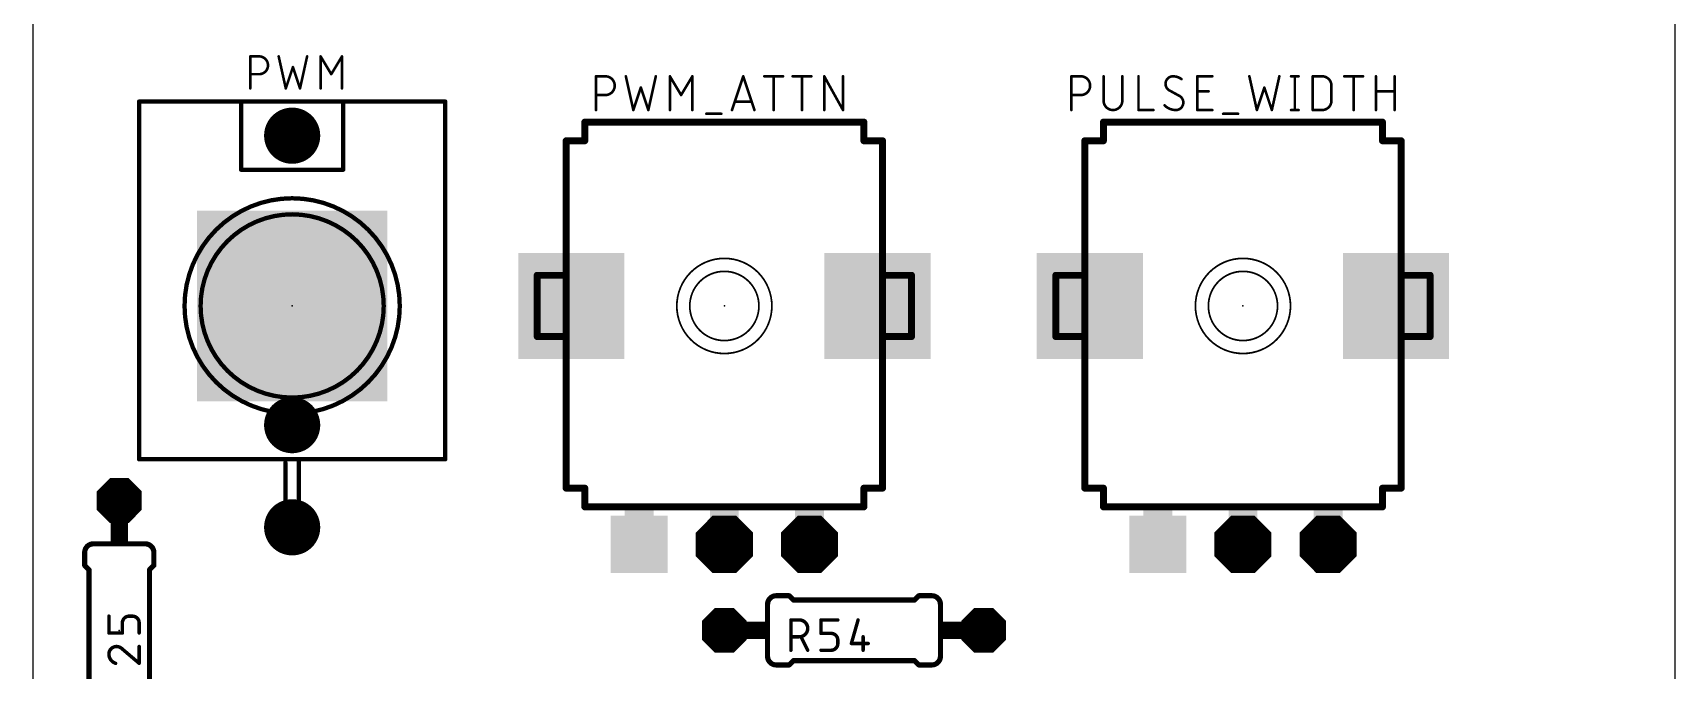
# Model space of a CAD drawing. Extents: x 0 to 48, y 0 to 102.
# Drawn here: x 0 to 48.26, y 29.95 to 48.66 of the extents above; entities that cross this region are included whole.
import ezdxf

# ---------------------------------------------------------------- set-up
doc = ezdxf.new("R2010")
doc.units = 0
for name, color, linetype in [('17', 110, 'CONTINUOUS'), ('20', 31, 'CONTINUOUS'), ('21', 253, 'CONTINUOUS'), ('23', 53, 'CONTINUOUS'), ('25', 253, 'CONTINUOUS'), ('41', 12, 'CONTINUOUS'), ('51', 253, 'CONTINUOUS')]:
    doc.layers.add(name, color=color, linetype=linetype)

# ---------------------------------------------------------------- blocks, each defined once
blk = doc.blocks.new('RECT')
blk.add_solid([(-0.5, -0.5), (0.5, -0.5), (-0.5, 0.5), (0.5, 0.5)])
blk = doc.blocks.new('SQUAREP')
blk.add_solid([(-0.5, -0.5), (0.5, -0.5), (-0.5, 0.5), (0.5, 0.5)])
blk = doc.blocks.new('OCTAGONP')
at = {"const_width": 0.5}
blk.add_lwpolyline([(-0.25, -0.1036), (-0.25, 0.1036), (-0.1036, 0.25), (0.1036, 0.25), (0.25, 0.1036), (0.25, -0.1036), (0.1036, -0.25), (-0.1036, -0.25), (-0.25, -0.1036), (-0.25, 0.1036)], dxfattribs=at)
blk = doc.blocks.new('ROUNDP')
at = {"const_width": 0.5}
blk.add_lwpolyline([(0, -0.25, 1), (0, 0.25, 1), (0, -0.25)], format="xyb", dxfattribs=at)

msp = doc.modelspace()

# ---------------------------------------------------------------- linework, layer by layer
at = {"layer": '20'}
for p, q in [((0, 99.05), (0, 0)), ((48.26, 0), (48.26, 99.06))]:
    msp.add_line(p, q, dxfattribs=at)
at = {"layer": '21'}
for points, const_width in [([(6.3881, 47.987, 1), (6.3881, 47.9489)], 0.0381), ([(6.4072, 47.9679, 1), (6.3691, 47.9679)], 0.0381), ([(6.6492, 47.987, 1), (6.6492, 47.9489)], 0.0381), ([(6.6492, 47.4458, 1), (6.6492, 47.9679)], 0.0762), ([(6.6492, 47.9489, 1), (6.6492, 47.987)], 0.0381), ([(7.2428, 47.972, 1), (7.2056, 47.9638)], 0.0381), ([(8.0782, 47.9638, 1), (8.041, 47.972)], 0.0381), ([(8.4727, 47.9777, 1), (8.44, 47.9581)], 0.0381), ([(8.4754, 47.9679, 1), (8.4373, 47.9679)], 0.0381), ([(9.1019, 47.9679, 1), (9.0638, 47.9679)], 0.0381), ([(9.0992, 47.9581, 1), (9.0666, 47.9777)], 0.0381), ([(6.3881, 47.4648, 1), (6.3881, 47.4267)], 0.0381), ([(6.6492, 47.4648, 1), (6.6492, 47.4267)], 0.0381), ([(6.6492, 47.4267, 1), (6.6492, 47.4648)], 0.0381), ([(7.6599, 47.6607, 1), (7.6238, 47.6486)], 0.0381), ([(7.6599, 47.6486, 1), (7.6238, 47.6607)], 0.0381), ([(8.7533, 47.4556, 1), (8.786, 47.436)], 0.0381), ([(8.7533, 47.436, 1), (8.786, 47.4556)], 0.0381), ([(6.3691, 47.0281, 1), (6.4072, 47.0281)], 0.0381), ([(7.415, 47.0341, 1), (7.4511, 47.0221)], 0.0381), ([(7.4144, 47.024, 1), (7.4516, 47.0322)], 0.0381), ([(7.8321, 47.0322, 1), (7.8693, 47.024)], 0.0381), ([(7.8326, 47.0221, 1), (7.8688, 47.0341)], 0.0381), ([(8.4373, 47.0281, 1), (8.4754, 47.0281)], 0.0381), ([(9.0638, 47.0281, 1), (9.1019, 47.0281)], 0.0381), ([(3.12, 46.6718, 1), (3.12, 46.6082)], 0.0635), ([(3.1518, 46.64, 1), (3.0882, 46.64)], 0.0635), ([(6.12, 46.6718, 1), (6.12, 46.6082)], 0.0635), ([(6.1517, 46.64, 1), (6.0883, 46.64)], 0.0635), ([(6.12, 46.6082, 1), (6.12, 46.6718)], 0.0635), ([(9.12, 46.6718, 1), (9.12, 46.6082)], 0.0635), ([(9.1518, 46.64, 1), (9.0883, 46.64)], 0.0635), ([(9.12, 46.6082, 1), (9.12, 46.6718)], 0.0635), ([(12.1518, 46.64, 1), (12.0883, 46.64)], 0.0635), ([(12.12, 46.6082, 1), (12.12, 46.6718)], 0.0635), ([(16.22, 46.0908, 1), (16.22, 45.9892)], 0.1016), ([(16.2708, 46.04, 1), (16.1692, 46.04)], 0.1016), ([(24.4708, 46.04, 1), (24.3692, 46.04)], 0.1016), ([(24.42, 45.9892, 1), (24.42, 46.0908)], 0.1016), ([(31.46, 46.0908, 1), (31.46, 45.9892)], 0.1016), ([(31.5108, 46.04, 1), (31.4092, 46.04)], 0.1016), ([(39.7108, 46.04, 1), (39.6092, 46.04)], 0.1016), ([(39.66, 45.9892, 1), (39.66, 46.0908)], 0.1016), ([(15.67, 45.5408, 1), (15.67, 45.4392)], 0.1016), ([(15.7208, 45.49, 1), (15.6192, 45.49)], 0.1016), ([(16.1692, 45.49, 1), (16.2708, 45.49)], 0.1016), ([(16.22, 45.4392, 1), (16.22, 45.5408)], 0.1016), ([(24.42, 45.5408, 1), (24.42, 45.4392)], 0.1016), ([(24.3692, 45.49, 1), (24.4708, 45.49)], 0.1016), ([(25.0208, 45.49, 1), (24.9192, 45.49)], 0.1016), ([(24.97, 45.4392, 1), (24.97, 45.5408)], 0.1016), ([(30.91, 45.5408, 1), (30.91, 45.4392)], 0.1016), ([(30.9608, 45.49, 1), (30.8592, 45.49)], 0.1016), ([(31.4092, 45.49, 1), (31.5108, 45.49)], 0.1016), ([(31.46, 45.4392, 1), (31.46, 45.5408)], 0.1016), ([(39.66, 45.5408, 1), (39.66, 45.4392)], 0.1016), ([(39.6092, 45.49, 1), (39.7108, 45.49)], 0.1016), ([(40.2608, 45.49, 1), (40.1592, 45.49)], 0.1016), ([(40.21, 45.4392, 1), (40.21, 45.5408)], 0.1016), ([(6.12, 44.6718, 1), (6.12, 44.6082)], 0.0635), ([(6.0883, 44.64, 1), (6.1517, 44.64)], 0.0635), ([(9.0883, 44.64, 1), (9.1518, 44.64)], 0.0635), ([(9.12, 44.6082, 1), (9.12, 44.6718)], 0.0635), ([(7.62, 37.4777, 1), (7.62, 43.8023, 1), (7.62, 37.4777)], 0.127), ([(7.62, 37.9493, 1), (7.62, 43.3307, 1), (7.62, 37.9493)], 0.127), ([(15.6192, 43.29, 1), (15.7208, 43.29)], 0.1016), ([(24.9192, 43.29, 1), (25.0208, 43.29)], 0.1016), ([(30.8592, 43.29, 1), (30.9608, 43.29)], 0.1016), ([(40.1592, 43.29, 1), (40.2608, 43.29)], 0.1016), ([(20.32, 39.243, 1), (20.32, 42.037, 1), (20.32, 39.243)], 0.0508), ([(35.56, 39.243, 1), (35.56, 42.037, 1), (35.56, 39.243)], 0.0508), ([(20.32, 39.624, 1), (20.32, 41.656, 1), (20.32, 39.624)], 0.0508), ([(35.56, 39.624, 1), (35.56, 41.656, 1), (35.56, 39.624)], 0.0508), ([(15.7208, 38.49, 1), (15.6192, 38.49)], 0.1016), ([(25.0208, 38.49, 1), (24.9192, 38.49)], 0.1016), ([(30.9608, 38.49, 1), (30.8592, 38.49)], 0.1016), ([(40.2608, 38.49, 1), (40.1592, 38.49)], 0.1016), ([(3.12, 36.1718, 1), (3.12, 36.1082)], 0.0635), ([(7.82, 36.1718, 1), (7.82, 36.1082)], 0.0635), ([(7.8518, 36.14, 1), (7.7883, 36.14)], 0.0635), ([(7.82, 36.1082, 1), (7.82, 36.1718)], 0.0635), ([(12.12, 36.1082, 1), (12.12, 36.1718)], 0.0635), ([(3.0882, 36.14, 1), (3.1518, 36.14)], 0.0635), ([(7.4517, 36.04, 1), (7.3883, 36.04)], 0.0635), ([(12.0883, 36.14, 1), (12.1518, 36.14)], 0.0635), ([(15.67, 35.3408, 1), (15.67, 35.2392)], 0.1016), ([(15.6192, 35.29, 1), (15.7208, 35.29)], 0.1016), ([(16.2708, 35.29, 1), (16.1692, 35.29)], 0.1016), ([(16.22, 35.2392, 1), (16.22, 35.3408)], 0.1016), ([(24.42, 35.3408, 1), (24.42, 35.2392)], 0.1016), ([(24.4708, 35.29, 1), (24.3692, 35.29)], 0.1016), ([(24.9192, 35.29, 1), (25.0208, 35.29)], 0.1016), ([(24.97, 35.2392, 1), (24.97, 35.3408)], 0.1016), ([(30.91, 35.3408, 1), (30.91, 35.2392)], 0.1016), ([(30.8592, 35.29, 1), (30.9608, 35.29)], 0.1016), ([(31.5108, 35.29, 1), (31.4092, 35.29)], 0.1016), ([(31.46, 35.2392, 1), (31.46, 35.3408)], 0.1016), ([(39.66, 35.3408, 1), (39.66, 35.2392)], 0.1016), ([(39.7108, 35.29, 1), (39.6092, 35.29)], 0.1016), ([(40.1592, 35.29, 1), (40.2608, 35.29)], 0.1016), ([(40.21, 35.2392, 1), (40.21, 35.3408)], 0.1016), ([(16.22, 34.7908, 1), (16.22, 34.6892)], 0.1016), ([(16.1692, 34.74, 1), (16.2708, 34.74)], 0.1016), ([(24.3692, 34.74, 1), (24.4708, 34.74)], 0.1016), ([(24.42, 34.6892, 1), (24.42, 34.7908)], 0.1016), ([(31.46, 34.7908, 1), (31.46, 34.6892)], 0.1016), ([(31.4092, 34.74, 1), (31.5108, 34.74)], 0.1016), ([(39.6092, 34.74, 1), (39.7108, 34.74)], 0.1016), ([(39.66, 34.6892, 1), (39.66, 34.7908)], 0.1016), ([(7.42, 33.9718, 1), (7.42, 33.9083)], 0.0635), ([(7.3883, 33.94, 1), (7.4517, 33.94)], 0.0635), ([(7.7883, 33.94, 1), (7.8518, 33.94)], 0.0635), ([(7.82, 33.9083, 1), (7.82, 33.9718)], 0.0635), ([(1.778, 33.655, 0.4142), (1.524, 33.401)], 0.1524), ([(1.5621, 33.401, 1), (1.4859, 33.401)], 0.0762), ([(1.4859, 33.401, 1), (1.5621, 33.401)], 0.0762), ([(1.778, 33.6931, 1), (1.778, 33.6169)], 0.0762), ([(1.778, 33.6169, 1), (1.778, 33.6931)], 0.0762), ([(3.556, 33.401, 0.4142), (3.302, 33.655)], 0.1524), ([(3.302, 33.6931, 1), (3.302, 33.6169)], 0.0762), ([(3.302, 33.6169, 1), (3.302, 33.6931)], 0.0762), ([(3.5941, 33.401, 1), (3.5179, 33.401)], 0.0762), ([(3.5179, 33.401, 1), (3.5941, 33.401)], 0.0762), ([(1.4859, 33.02, 1), (1.5621, 33.02)], 0.0762), ([(1.5509, 33.0469, 1), (1.4971, 32.9931)], 0.0762), ([(1.6891, 32.893, 1), (1.6129, 32.893)], 0.0762), ([(1.6241, 32.8661, 1), (1.6779, 32.9199)], 0.0762), ([(3.4671, 32.893, 1), (3.3909, 32.893)], 0.0762), ([(3.4021, 32.9199, 1), (3.4559, 32.8661)], 0.0762), ([(3.5179, 33.02, 1), (3.5941, 33.02)], 0.0762), ([(3.5829, 32.9931, 1), (3.5291, 33.0469)], 0.0762), ([(21.844, 32.131, 0.4142), (21.59, 31.877)], 0.1524), ([(21.6281, 31.877, 1), (21.5519, 31.877)], 0.0762), ([(21.5519, 31.877, 1), (21.6281, 31.877)], 0.0762), ([(21.844, 32.1691, 1), (21.844, 32.0929)], 0.0762), ([(21.844, 32.0929, 1), (21.844, 32.1691)], 0.0762), ([(22.2519, 32.1579, 1), (22.1981, 32.1041)], 0.0762), ([(22.225, 32.0929, 1), (22.225, 32.1691)], 0.0762), ([(22.352, 32.0421, 1), (22.352, 31.9659)], 0.0762), ([(22.3251, 31.9771, 1), (22.3789, 32.0309)], 0.0762), ([(25.8811, 32.0309, 1), (25.9349, 31.9771)], 0.0762), ([(25.908, 31.9659, 1), (25.908, 32.0421)], 0.0762), ([(26.035, 32.1691, 1), (26.035, 32.0929)], 0.0762), ([(26.0619, 32.1041, 1), (26.0081, 32.1579)], 0.0762), ([(26.67, 31.877, 0.4142), (26.416, 32.131)], 0.1524), ([(26.416, 32.1691, 1), (26.416, 32.0929)], 0.0762), ([(26.416, 32.0929, 1), (26.416, 32.1691)], 0.0762), ([(26.7081, 31.877, 1), (26.6319, 31.877)], 0.0762), ([(26.6319, 31.877, 1), (26.7081, 31.877)], 0.0762), ([(21.59, 30.353, 0.4142), (21.844, 30.099)], 0.1524), ([(21.6281, 30.353, 1), (21.5519, 30.353)], 0.0762), ([(26.416, 30.099, 0.4142), (26.67, 30.353)], 0.1524), ([(26.7081, 30.353, 1), (26.6319, 30.353)], 0.0762), ([(21.5519, 30.353, 1), (21.6281, 30.353)], 0.0762), ([(21.844, 30.1371, 1), (21.844, 30.0609)], 0.0762), ([(21.844, 30.0609, 1), (21.844, 30.1371)], 0.0762), ([(22.1981, 30.1259, 1), (22.2519, 30.0721)], 0.0762), ([(22.225, 30.0609, 1), (22.225, 30.1371)], 0.0762), ([(22.352, 30.2641, 1), (22.352, 30.1879)], 0.0762), ([(22.3789, 30.1991, 1), (22.3251, 30.2529)], 0.0762), ([(25.9349, 30.2529, 1), (25.8811, 30.1991)], 0.0762), ([(25.908, 30.1879, 1), (25.908, 30.2641)], 0.0762), ([(26.035, 30.1371, 1), (26.035, 30.0609)], 0.0762), ([(26.0081, 30.0721, 1), (26.0619, 30.1259)], 0.0762), ([(26.416, 30.1371, 1), (26.416, 30.0609)], 0.0762), ([(26.416, 30.0609, 1), (26.416, 30.1371)], 0.0762), ([(26.6319, 30.353, 1), (26.7081, 30.353)], 0.0762)]:
    msp.add_lwpolyline(points, format="xyb", dxfattribs=dict(at, const_width=const_width))
for points, const_width in [([(6.3881, 47.0281), (6.3881, 47.9679)], 0.0762), ([(6.3881, 47.9679), (6.6492, 47.9679)], 0.0762), ([(7.2242, 47.9679), (7.433, 47.0281)], 0.0762), ([(7.8507, 47.0281), (8.0596, 47.9679)], 0.0762), ([(8.4564, 47.0281), (8.4564, 47.9679)], 0.0762), ([(8.4564, 47.9679), (8.7696, 47.4458)], 0.0762), ([(8.7696, 47.4458), (9.0829, 47.9679)], 0.0762), ([(9.0829, 47.9679), (9.0829, 47.0281)], 0.0762), ([(6.6492, 47.4458), (6.3881, 47.4458)], 0.0762), ([(7.433, 47.0281), (7.6419, 47.6546)], 0.0762), ([(7.6419, 47.6546), (7.8507, 47.0281)], 0.0762), ([(3.12, 46.64), (6.12, 46.64)], 0.127), ([(3.12, 46.64), (3.12, 36.14)], 0.127), ([(6.12, 46.64), (9.12, 46.64)], 0.127), ([(6.12, 46.64), (6.12, 44.64)], 0.127), ([(9.12, 46.64), (12.12, 46.64)], 0.127), ([(9.12, 44.64), (9.12, 46.64)], 0.127), ([(12.12, 36.14), (12.12, 46.64)], 0.127), ([(16.22, 46.04), (24.42, 46.04)], 0.2032), ([(16.22, 46.04), (16.22, 45.49)], 0.2032), ([(24.42, 45.49), (24.42, 46.04)], 0.2032), ([(31.46, 46.04), (39.66, 46.04)], 0.2032), ([(31.46, 46.04), (31.46, 45.49)], 0.2032), ([(39.66, 45.49), (39.66, 46.04)], 0.2032), ([(16.22, 45.49), (15.67, 45.49)], 0.2032), ([(15.67, 43.29), (15.67, 45.49)], 0.2032), ([(24.97, 45.49), (24.42, 45.49)], 0.2032), ([(24.97, 45.49), (24.97, 43.29)], 0.2032), ([(31.46, 45.49), (30.91, 45.49)], 0.2032), ([(30.91, 43.29), (30.91, 45.49)], 0.2032), ([(40.21, 45.49), (39.66, 45.49)], 0.2032), ([(40.21, 45.49), (40.21, 43.29)], 0.2032), ([(6.12, 44.64), (9.12, 44.64)], 0.127), ([(15.67, 35.29), (15.67, 38.49)], 0.2032), ([(24.97, 38.49), (24.97, 35.29)], 0.2032), ([(30.91, 35.29), (30.91, 38.49)], 0.2032), ([(40.21, 38.49), (40.21, 35.29)], 0.2032), ([(3.12, 36.14), (7.82, 36.14)], 0.127), ([(7.82, 36.14), (12.12, 36.14)], 0.127), ([(7.82, 33.94), (7.82, 36.14)], 0.127), ([(7.42, 36.04), (7.42, 33.94)], 0.127), ([(15.67, 35.29), (16.22, 35.29)], 0.2032), ([(16.22, 35.29), (16.22, 34.74)], 0.2032), ([(24.42, 35.29), (24.97, 35.29)], 0.2032), ([(24.42, 34.74), (24.42, 35.29)], 0.2032), ([(30.91, 35.29), (31.46, 35.29)], 0.2032), ([(31.46, 35.29), (31.46, 34.74)], 0.2032), ([(39.66, 35.29), (40.21, 35.29)], 0.2032), ([(39.66, 34.74), (39.66, 35.29)], 0.2032), ([(24.42, 34.74), (16.22, 34.74)], 0.2032), ([(39.66, 34.74), (31.46, 34.74)], 0.2032), ([(7.42, 33.94), (7.82, 33.94)], 0.127), ([(1.524, 33.401), (1.524, 33.02)], 0.1524), ([(1.778, 33.655), (3.302, 33.655)], 0.1524), ([(3.556, 33.401), (3.556, 33.02)], 0.1524), ([(1.651, 32.893), (1.524, 33.02)], 0.1524), ([(1.651, 29.337), (1.651, 32.893)], 0.1524), ([(3.429, 32.893), (3.556, 33.02)], 0.1524), ([(3.429, 29.337), (3.429, 32.893)], 0.1524), ([(21.59, 31.877), (21.59, 30.353)], 0.1524), ([(21.844, 32.131), (22.225, 32.131)], 0.1524), ([(22.352, 32.004), (22.225, 32.131)], 0.1524), ([(22.352, 32.004), (25.908, 32.004)], 0.1524), ([(25.908, 32.004), (26.035, 32.131)], 0.1524), ([(26.416, 32.131), (26.035, 32.131)], 0.1524), ([(26.67, 31.877), (26.67, 30.353)], 0.1524), ([(21.844, 30.099), (22.225, 30.099)], 0.1524), ([(22.352, 30.226), (22.225, 30.099)], 0.1524), ([(22.352, 30.226), (25.908, 30.226)], 0.1524), ([(25.908, 30.226), (26.035, 30.099)], 0.1524), ([(26.416, 30.099), (26.035, 30.099)], 0.1524)]:
    msp.add_lwpolyline(points, dxfattribs=dict(at, const_width=const_width))
at = {"layer": '23'}
for p in [(7.62, 40.64), (20.32, 40.64), (35.56, 40.64), (2.54, 31.115), (24.13, 31.115)]:
    msp.add_point(p, dxfattribs=at)
at = {"layer": '25'}
for points, const_width in [([(16.5481, 46.3931), (16.5481, 47.3837)], 0.0762), ([(16.5481, 47.3837), (16.8233, 47.3837)], 0.0762), ([(17.4257, 47.3837), (17.6458, 46.3931)], 0.0762), ([(18.0861, 46.3931), (18.3062, 47.3837)], 0.0762), ([(18.7199, 46.3931), (18.7199, 47.3837)], 0.0762), ([(18.7199, 47.3837), (19.0501, 46.8334)], 0.0762), ([(19.0501, 46.8334), (19.3803, 47.3837)], 0.0762), ([(19.3803, 47.3837), (19.3803, 46.3931)], 0.0762), ([(20.5441, 46.3931), (20.8743, 47.3837)], 0.0762), ([(20.8743, 47.3837), (21.2045, 46.3931)], 0.0762), ([(21.4952, 47.3837), (22.0456, 47.3837)], 0.0762), ([(21.7704, 46.3931), (21.7704, 47.3837)], 0.0762), ([(22.3273, 47.3837), (22.8777, 47.3837)], 0.0762), ([(22.6025, 46.3931), (22.6025, 47.3837)], 0.0762), ([(23.2555, 46.3931), (23.2555, 47.3837)], 0.0762), ([(23.2555, 47.3837), (23.8058, 46.3931)], 0.0762), ([(23.8058, 46.3931), (23.8058, 47.3837)], 0.0762), ([(30.5181, 46.3931), (30.5181, 47.3837)], 0.0762), ([(30.5181, 47.3837), (30.7933, 47.3837)], 0.0762), ([(31.4648, 47.3837), (31.4648, 46.6683)], 0.0762), ([(32.0151, 46.6683), (32.0151, 47.3837)], 0.0762), ([(32.4907, 47.3837), (32.4907, 46.3931)], 0.0762), ([(34.2189, 46.3931), (34.2189, 47.3837)], 0.0762), ([(34.2189, 47.3837), (34.6592, 47.3837)], 0.0762), ([(35.7482, 47.3837), (35.9683, 46.3931)], 0.0762), ([(36.4086, 46.3931), (36.6287, 47.3837)], 0.0762), ([(36.9745, 47.3837), (37.1946, 47.3837)], 0.0762), ([(37.0846, 47.3837), (37.0846, 46.3931)], 0.0762), ([(37.6095, 46.3931), (37.6095, 47.3837)], 0.0762), ([(37.6095, 47.3837), (37.8847, 47.3837)], 0.0762), ([(38.5376, 47.3837), (39.0879, 47.3837)], 0.0762), ([(38.8128, 46.3931), (38.8128, 47.3837)], 0.0762), ([(39.4657, 46.3931), (39.4657, 47.3837)], 0.0762), ([(40.0161, 47.3837), (40.0161, 46.3931)], 0.0762), ([(16.8233, 46.8334), (16.5481, 46.8334)], 0.0762), ([(17.6458, 46.3931), (17.8659, 47.0535)], 0.0762), ([(17.8659, 47.0535), (18.0861, 46.3931)], 0.0762), ([(30.7933, 46.8334), (30.5181, 46.8334)], 0.0762), ([(33.6972, 46.8058), (33.3946, 46.971)], 0.0762), ([(34.2189, 46.9434), (34.5491, 46.9434)], 0.0762), ([(35.9683, 46.3931), (36.1885, 47.0535)], 0.0762), ([(36.1885, 47.0535), (36.4086, 46.3931)], 0.0762), ([(38.1598, 47.1085), (38.1598, 46.6683)], 0.0762), ([(39.4657, 46.9434), (40.0161, 46.9434)], 0.0762), ([(21.122, 46.6408), (20.6267, 46.6408)], 0.0762), ([(32.4907, 46.3931), (32.9309, 46.3931)], 0.0762), ([(34.6592, 46.3931), (34.2189, 46.3931)], 0.0762), ([(36.9745, 46.3931), (37.1946, 46.3931)], 0.0762), ([(37.8847, 46.3931), (37.6095, 46.3931)], 0.0762), ([(19.7901, 46.283), (20.2303, 46.283)], 0.0762), ([(34.9762, 46.283), (35.4165, 46.283)], 0.0762), ([(2.2352, 31.0373), (2.2352, 31.5312)], 0.1016), ([(2.6303, 31.3337), (2.6303, 31.0373)], 0.1016), ([(2.9266, 31.5312), (2.8279, 31.5312)], 0.1016), ([(3.1242, 31.0373), (3.1242, 31.3337)], 0.1016), ([(22.2758, 30.5308), (22.2758, 31.4198)], 0.1016), ([(22.2758, 31.4198), (22.5227, 31.4198)], 0.1016), ([(23.1608, 31.0247), (23.1608, 31.4198)], 0.1016), ([(23.1608, 31.4198), (23.6547, 31.4198)], 0.1016), ([(24.2499, 31.4198), (24.0523, 30.7284)], 0.1016), ([(2.6303, 31.0373), (2.2352, 31.0373)], 0.1016), ([(22.5227, 30.9259), (22.2758, 30.9259)], 0.1016), ([(22.7697, 30.5308), (22.5721, 30.9259)], 0.1016), ([(23.4571, 31.0247), (23.1608, 31.0247)], 0.1016), ([(24.398, 30.9259), (24.398, 30.5308)], 0.1016), ([(2.6303, 30.5656), (3.1242, 30.1458)], 0.1016), ([(3.1242, 30.1458), (3.1242, 30.6397)], 0.1016), ([(23.1608, 30.5308), (23.4571, 30.5308)], 0.1016), ([(23.6547, 30.7284), (23.6547, 30.8271)], 0.1016), ([(24.0523, 30.7284), (24.5462, 30.7284)], 0.1016)]:
    msp.add_lwpolyline(points, dxfattribs=dict(at, const_width=const_width))
for points, const_width in [([(16.5672, 47.3837, 1), (16.5291, 47.3837)], 0.0381), ([(16.5481, 47.4028, 1), (16.5481, 47.3647)], 0.0381), ([(16.8233, 46.8334, 1), (16.8233, 47.3837)], 0.0762), ([(16.8233, 47.4028, 1), (16.8233, 47.3647)], 0.0381), ([(16.8233, 47.3647, 1), (16.8233, 47.4028)], 0.0381), ([(17.4443, 47.3878, 1), (17.4071, 47.3796)], 0.0381), ([(18.3248, 47.3796, 1), (18.2876, 47.3878)], 0.0381), ([(18.7362, 47.3935, 1), (18.7035, 47.3739)], 0.0381), ([(18.7389, 47.3837, 1), (18.7008, 47.3837)], 0.0381), ([(19.3993, 47.3837, 1), (19.3612, 47.3837)], 0.0381), ([(19.3966, 47.3739, 1), (19.3639, 47.3935)], 0.0381), ([(20.8924, 47.3897, 1), (20.8562, 47.3777)], 0.0381), ([(20.8924, 47.3777, 1), (20.8562, 47.3897)], 0.0381), ([(21.4952, 47.4028, 1), (21.4952, 47.3647)], 0.0381), ([(21.7895, 47.3837, 1), (21.7514, 47.3837)], 0.0381), ([(22.0456, 47.3647, 1), (22.0456, 47.4028)], 0.0381), ([(22.3273, 47.4028, 1), (22.3273, 47.3647)], 0.0381), ([(22.6216, 47.3837, 1), (22.5835, 47.3837)], 0.0381), ([(22.8777, 47.3647, 1), (22.8777, 47.4028)], 0.0381), ([(23.2745, 47.3837, 1), (23.2364, 47.3837)], 0.0381), ([(23.2721, 47.393, 1), (23.2388, 47.3744)], 0.0381), ([(23.8248, 47.3837, 1), (23.7867, 47.3837)], 0.0381), ([(30.5372, 47.3837, 1), (30.4991, 47.3837)], 0.0381), ([(30.5181, 47.4028, 1), (30.5181, 47.3647)], 0.0381), ([(30.7933, 46.8334, 1), (30.7933, 47.3837)], 0.0762), ([(30.7933, 47.4028, 1), (30.7933, 47.3647)], 0.0381), ([(30.7933, 47.3647, 1), (30.7933, 47.4028)], 0.0381), ([(31.4838, 47.3837, 1), (31.4457, 47.3837)], 0.0381), ([(32.0341, 47.3837, 1), (31.996, 47.3837)], 0.0381), ([(32.5097, 47.3837, 1), (32.4716, 47.3837)], 0.0381), ([(33.5046, 47.3837, 0.4142), (33.2845, 47.1636)], 0.0762), ([(33.7523, 47.3011, 0.1623), (33.5046, 47.3837)], 0.0762), ([(33.5046, 47.4027, 1), (33.5046, 47.3647)], 0.0381), ([(33.5046, 47.3646, 1), (33.5046, 47.4027)], 0.0381), ([(33.7408, 47.2859, 1), (33.7637, 47.3164)], 0.0381), ([(34.2379, 47.3837, 1), (34.1998, 47.3837)], 0.0381), ([(34.2189, 47.4028, 1), (34.2189, 47.3647)], 0.0381), ([(34.6592, 47.3647, 1), (34.6592, 47.4028)], 0.0381), ([(35.7668, 47.3878, 1), (35.7296, 47.3796)], 0.0381), ([(36.6473, 47.3796, 1), (36.6101, 47.3878)], 0.0381), ([(36.9745, 47.4028, 1), (36.9745, 47.3647)], 0.0381), ([(37.1036, 47.3837, 1), (37.0655, 47.3837)], 0.0381), ([(37.1946, 47.3647, 1), (37.1946, 47.4028)], 0.0381), ([(37.6286, 47.3837, 1), (37.5905, 47.3837)], 0.0381), ([(37.6095, 47.4028, 1), (37.6095, 47.3647)], 0.0381), ([(38.1598, 47.1085, 0.4142), (37.8847, 47.3837)], 0.0762), ([(37.8847, 47.4028, 1), (37.8847, 47.3647)], 0.0381), ([(37.8847, 47.3647, 1), (37.8847, 47.4028)], 0.0381), ([(38.5376, 47.4028, 1), (38.5376, 47.3647)], 0.0381), ([(38.8318, 47.3837, 1), (38.7937, 47.3837)], 0.0381), ([(39.0879, 47.3647, 1), (39.0879, 47.4028)], 0.0381), ([(39.4848, 47.3837, 1), (39.4467, 47.3837)], 0.0381), ([(40.0351, 47.3837, 1), (39.997, 47.3837)], 0.0381), ([(16.5481, 46.8524, 1), (16.5481, 46.8143)], 0.0381), ([(16.8233, 46.8524, 1), (16.8233, 46.8143)], 0.0381), ([(16.8233, 46.8143, 1), (16.8233, 46.8524)], 0.0381), ([(17.884, 47.0595, 1), (17.8479, 47.0475)], 0.0381), ([(17.884, 47.0475, 1), (17.8479, 47.0595)], 0.0381), ([(19.0337, 46.8432, 1), (19.0664, 46.8236)], 0.0381), ([(19.0337, 46.8236, 1), (19.0664, 46.8432)], 0.0381), ([(30.5181, 46.8524, 1), (30.5181, 46.8143)], 0.0381), ([(30.7933, 46.8524, 1), (30.7933, 46.8143)], 0.0381), ([(30.7933, 46.8143, 1), (30.7933, 46.8524)], 0.0381), ([(33.3035, 47.1636, 1), (33.2654, 47.1636)], 0.0381), ([(33.2654, 47.1636, 1), (33.3035, 47.1636)], 0.0381), ([(33.2845, 47.1636, 0.2656), (33.3946, 46.971)], 0.0762), ([(33.4037, 46.9877, 1), (33.3854, 46.9542)], 0.0381), ([(33.3849, 46.9545, 1), (33.4042, 46.9874)], 0.0381), ([(33.7069, 46.8223, 1), (33.6876, 46.7894)], 0.0381), ([(33.8073, 46.6132, 0.2656), (33.6972, 46.8058)], 0.0762), ([(33.6881, 46.7891, 1), (33.7064, 46.8226)], 0.0381), ([(34.2189, 46.9625, 1), (34.2189, 46.9244)], 0.0381), ([(34.5491, 46.9244, 1), (34.5491, 46.9625)], 0.0381), ([(36.2065, 47.0595, 1), (36.1704, 47.0475)], 0.0381), ([(36.2065, 47.0475, 1), (36.1704, 47.0595)], 0.0381), ([(38.1789, 47.1085, 1), (38.1408, 47.1085)], 0.0381), ([(38.1408, 47.1085, 1), (38.1789, 47.1085)], 0.0381), ([(39.4657, 46.9625, 1), (39.4657, 46.9244)], 0.0381), ([(40.0161, 46.9244, 1), (40.0161, 46.9625)], 0.0381), ([(16.5291, 46.3931, 1), (16.5672, 46.3931)], 0.0381), ([(17.6277, 46.3991, 1), (17.6639, 46.3871)], 0.0381), ([(17.6272, 46.389, 1), (17.6644, 46.3972)], 0.0381), ([(18.0675, 46.3972, 1), (18.1047, 46.389)], 0.0381), ([(18.068, 46.3871, 1), (18.1041, 46.3991)], 0.0381), ([(18.7008, 46.3931, 1), (18.7389, 46.3931)], 0.0381), ([(19.3612, 46.3931, 1), (19.3993, 46.3931)], 0.0381), ([(20.526, 46.3991, 1), (20.5622, 46.3871)], 0.0381), ([(20.6267, 46.6598, 1), (20.6267, 46.6217)], 0.0381), ([(21.122, 46.6217, 1), (21.122, 46.6598)], 0.0381), ([(21.1864, 46.3871, 1), (21.2226, 46.3991)], 0.0381), ([(21.7514, 46.3931, 1), (21.7895, 46.3931)], 0.0381), ([(22.5835, 46.3931, 1), (22.6216, 46.3931)], 0.0381), ([(23.2364, 46.3931, 1), (23.2745, 46.3931)], 0.0381), ([(23.7867, 46.3931, 1), (23.8248, 46.3931)], 0.0381), ([(23.7891, 46.3838, 1), (23.8224, 46.4024)], 0.0381), ([(30.4991, 46.3931, 1), (30.5372, 46.3931)], 0.0381), ([(31.4838, 46.6683, 1), (31.4457, 46.6683)], 0.0381), ([(31.4457, 46.6683, 1), (31.4838, 46.6683)], 0.0381), ([(31.4648, 46.6683, 1), (32.0151, 46.6683)], 0.0762), ([(32.0341, 46.6683, 1), (31.996, 46.6683)], 0.0381), ([(31.996, 46.6683, 1), (32.0341, 46.6683)], 0.0381), ([(32.4907, 46.4122, 1), (32.4907, 46.3741)], 0.0381), ([(32.4716, 46.3931, 1), (32.5097, 46.3931)], 0.0381), ([(32.9309, 46.3741, 1), (32.9309, 46.4122)], 0.0381), ([(33.2705, 46.5441, 1), (33.2434, 46.5173)], 0.0381), ([(33.257, 46.5307, 0.2), (33.5872, 46.3931)], 0.0762), ([(33.5872, 46.3931, 0.4142), (33.8073, 46.6132)], 0.0762), ([(33.5872, 46.4122, 1), (33.5872, 46.3741)], 0.0381), ([(33.5872, 46.3741, 1), (33.5872, 46.4121)], 0.0381), ([(33.8264, 46.6132, 1), (33.7883, 46.6132)], 0.0381), ([(33.7883, 46.6132, 1), (33.8264, 46.6132)], 0.0381), ([(34.2189, 46.4122, 1), (34.2189, 46.3741)], 0.0381), ([(34.1998, 46.3931, 1), (34.2379, 46.3931)], 0.0381), ([(34.6592, 46.3741, 1), (34.6592, 46.4122)], 0.0381), ([(35.9503, 46.3991, 1), (35.9864, 46.3871)], 0.0381), ([(35.9497, 46.389, 1), (35.9869, 46.3972)], 0.0381), ([(36.39, 46.3972, 1), (36.4272, 46.389)], 0.0381), ([(36.3905, 46.3871, 1), (36.4267, 46.3991)], 0.0381), ([(36.9745, 46.4122, 1), (36.9745, 46.3741)], 0.0381), ([(37.0655, 46.3931, 1), (37.1036, 46.3931)], 0.0381), ([(37.1946, 46.3741, 1), (37.1946, 46.4122)], 0.0381), ([(37.6095, 46.4122, 1), (37.6095, 46.3741)], 0.0381), ([(37.5905, 46.3931, 1), (37.6286, 46.3931)], 0.0381), ([(37.8847, 46.3931, 0.4142), (38.1598, 46.6683)], 0.0762), ([(37.8847, 46.4121, 1), (37.8847, 46.374)], 0.0381), ([(37.8847, 46.3741, 1), (37.8847, 46.4122)], 0.0381), ([(38.1789, 46.6683, 1), (38.1408, 46.6683)], 0.0381), ([(38.1408, 46.6683, 1), (38.1789, 46.6683)], 0.0381), ([(38.7937, 46.3931, 1), (38.8318, 46.3931)], 0.0381), ([(39.4467, 46.3931, 1), (39.4848, 46.3931)], 0.0381), ([(39.997, 46.3931, 1), (40.0351, 46.3931)], 0.0381), ([(19.7901, 46.3021, 1), (19.7901, 46.264)], 0.0381), ([(20.2303, 46.264, 1), (20.2303, 46.3021)], 0.0381), ([(34.9762, 46.3021, 1), (34.9762, 46.264)], 0.0381), ([(35.4165, 46.264, 1), (35.4165, 46.3021)], 0.0381), ([(2.2606, 31.5312, 1), (2.2098, 31.5312)], 0.0508), ([(2.8279, 31.5312, 0.4142), (2.6303, 31.3337)], 0.1016), ([(2.6557, 31.3337, 1), (2.6049, 31.3337)], 0.0508), ([(2.8279, 31.5566, 1), (2.8279, 31.5058)], 0.0508), ([(2.8279, 31.5058, 1), (2.8279, 31.5566)], 0.0508), ([(3.1242, 31.3337, 0.4142), (2.9266, 31.5312)], 0.1016), ([(2.9266, 31.5566, 1), (2.9266, 31.5058)], 0.0508), ([(2.9266, 31.5058, 1), (2.9266, 31.5566)], 0.0508), ([(3.1496, 31.3337, 1), (3.0988, 31.3337)], 0.0508), ([(22.3012, 31.4198, 1), (22.2504, 31.4198)], 0.0508), ([(22.2758, 31.4452, 1), (22.2758, 31.3944)], 0.0508), ([(22.5227, 30.9259, 1), (22.5227, 31.4198)], 0.1016), ([(22.5227, 31.4452, 1), (22.5227, 31.3944)], 0.0508), ([(22.5227, 31.3944, 1), (22.5227, 31.4452)], 0.0508), ([(23.1862, 31.4198, 1), (23.1354, 31.4198)], 0.0508), ([(23.1608, 31.4452, 1), (23.1608, 31.3944)], 0.0508), ([(23.6547, 31.3944, 1), (23.6547, 31.4452)], 0.0508), ([(24.2743, 31.4128, 1), (24.2255, 31.4268)], 0.0508), ([(2.2352, 31.0627, 1), (2.2352, 31.0119)], 0.0508), ([(2.2098, 31.0373, 1), (2.2606, 31.0373)], 0.0508), ([(2.6049, 31.3337, 1), (2.6557, 31.3337)], 0.0508), ([(2.6049, 31.0373, 1), (2.6557, 31.0373)], 0.0508), ([(2.6303, 31.0119, 1), (2.6303, 31.0627)], 0.0508), ([(3.0988, 31.3337, 1), (3.1496, 31.3337)], 0.0508), ([(3.0988, 31.0373, 1), (3.1496, 31.0373)], 0.0508), ([(22.2758, 30.9513, 1), (22.2758, 30.9005)], 0.0508), ([(22.5227, 30.9513, 1), (22.5227, 30.9005)], 0.0508), ([(22.5227, 30.9005, 1), (22.5227, 30.9513)], 0.0508), ([(22.5948, 30.9373, 1), (22.5494, 30.9146)], 0.0508), ([(23.1608, 31.0501, 1), (23.1608, 30.9993)], 0.0508), ([(23.1354, 31.0247, 1), (23.1862, 31.0247)], 0.0508), ([(23.6547, 30.8271, 0.4142), (23.4571, 31.0247)], 0.1016), ([(23.4571, 31.0501, 1), (23.4571, 30.9993)], 0.0508), ([(23.4571, 30.9993, 1), (23.4571, 31.0501)], 0.0508), ([(24.4234, 30.9259, 1), (24.3726, 30.9259)], 0.0508), ([(2.4575, 30.6397, 0.4142), (2.2352, 30.4174)], 0.1016), ([(2.2352, 30.4174, 0.3252), (2.4328, 30.1458)], 0.1016), ([(2.2606, 30.4174, 1), (2.2098, 30.4174)], 0.0508), ([(2.2098, 30.4174, 1), (2.2606, 30.4174)], 0.0508), ([(2.4575, 30.6651, 1), (2.4574, 30.6143)], 0.0508), ([(2.6303, 30.5656, 0.2053), (2.4575, 30.6397)], 0.1016), ([(2.4575, 30.6143, 1), (2.4575, 30.6651)], 0.0508), ([(2.6468, 30.5849, 1), (2.6139, 30.5462)], 0.0508), ([(2.6119, 30.5481, 1), (2.6487, 30.5831)], 0.0508), ([(3.1496, 30.6397, 1), (3.0988, 30.6397)], 0.0508), ([(22.2504, 30.5308, 1), (22.3012, 30.5308)], 0.0508), ([(22.747, 30.5194, 1), (22.7924, 30.5422)], 0.0508), ([(23.1608, 30.5562, 1), (23.1608, 30.5054)], 0.0508), ([(23.4571, 30.5308, 0.4142), (23.6547, 30.7284)], 0.1016), ([(23.4571, 30.5562, 1), (23.4571, 30.5054)], 0.0508), ([(23.4571, 30.5054, 1), (23.4571, 30.5562)], 0.0508), ([(23.6801, 30.8271, 1), (23.6293, 30.8271)], 0.0508), ([(23.6293, 30.8271, 1), (23.6801, 30.8271)], 0.0508), ([(23.6801, 30.7284, 1), (23.6293, 30.7284)], 0.0508), ([(23.6293, 30.7284, 1), (23.6801, 30.7284)], 0.0508), ([(24.0523, 30.7538, 1), (24.0523, 30.703)], 0.0508), ([(24.0279, 30.7353, 1), (24.0767, 30.7214)], 0.0508), ([(24.3726, 30.5308, 1), (24.4234, 30.5308)], 0.0508), ([(24.5462, 30.703, 1), (24.5462, 30.7538)], 0.0508), ([(2.4249, 30.1216, 1), (2.4406, 30.1699)], 0.0508), ([(3.0988, 30.1458, 1), (3.1496, 30.1458)], 0.0508), ([(3.1077, 30.1264, 1), (3.1407, 30.1651)], 0.0508)]:
    msp.add_lwpolyline(points, format="xyb", dxfattribs=dict(at, const_width=const_width))
at = {"layer": '51'}
for points, const_width in [([(15.67, 35.29), (15.67, 45.49)], 0.2032), ([(24.97, 45.49), (24.97, 35.29)], 0.2032), ([(30.91, 35.29), (30.91, 45.49)], 0.2032), ([(40.21, 45.49), (40.21, 35.29)], 0.2032), ([(15.57, 41.54), (14.82, 41.54)], 0.2032), ([(14.82, 41.54), (14.82, 39.74)], 0.2032), ([(25.82, 41.54), (25.07, 41.54)], 0.2032), ([(25.82, 39.74), (25.82, 41.54)], 0.2032), ([(30.81, 41.54), (30.06, 41.54)], 0.2032), ([(30.06, 41.54), (30.06, 39.74)], 0.2032), ([(41.06, 41.54), (40.31, 41.54)], 0.2032), ([(41.06, 39.74), (41.06, 41.54)], 0.2032), ([(14.82, 39.74), (15.57, 39.74)], 0.2032), ([(25.07, 39.74), (25.82, 39.74)], 0.2032), ([(30.06, 39.74), (30.81, 39.74)], 0.2032), ([(40.31, 39.74), (41.06, 39.74)], 0.2032), ([(2.54, 34.925), (2.54, 34.036)], 0.508), ([(20.32, 31.115), (21.209, 31.115)], 0.508), ([(27.94, 31.115), (27.051, 31.115)], 0.508)]:
    msp.add_lwpolyline(points, dxfattribs=dict(at, const_width=const_width))
for points, const_width in [([(15.7208, 45.49, 1), (15.6192, 45.49)], 0.1016), ([(25.0208, 45.49, 1), (24.9192, 45.49)], 0.1016), ([(30.9608, 45.49, 1), (30.8592, 45.49)], 0.1016), ([(40.2608, 45.49, 1), (40.1592, 45.49)], 0.1016), ([(14.82, 41.5908, 1), (14.82, 41.4892)], 0.1016), ([(14.8708, 41.54, 1), (14.7692, 41.54)], 0.1016), ([(15.57, 41.4892, 1), (15.57, 41.5908)], 0.1016), ([(25.07, 41.5908, 1), (25.07, 41.4892)], 0.1016), ([(25.8708, 41.54, 1), (25.7692, 41.54)], 0.1016), ([(25.82, 41.4892, 1), (25.82, 41.5908)], 0.1016), ([(30.06, 41.5908, 1), (30.06, 41.4892)], 0.1016), ([(30.1108, 41.54, 1), (30.0092, 41.54)], 0.1016), ([(30.81, 41.4892, 1), (30.81, 41.5908)], 0.1016), ([(40.31, 41.5908, 1), (40.31, 41.4892)], 0.1016), ([(41.1108, 41.54, 1), (41.0092, 41.54)], 0.1016), ([(41.06, 41.4892, 1), (41.06, 41.5908)], 0.1016), ([(14.82, 39.7908, 1), (14.82, 39.6892)], 0.1016), ([(14.7692, 39.74, 1), (14.8708, 39.74)], 0.1016), ([(15.57, 39.6892, 1), (15.57, 39.7908)], 0.1016), ([(25.07, 39.7908, 1), (25.07, 39.6892)], 0.1016), ([(25.7692, 39.74, 1), (25.8708, 39.74)], 0.1016), ([(25.82, 39.6892, 1), (25.82, 39.7908)], 0.1016), ([(30.06, 39.7908, 1), (30.06, 39.6892)], 0.1016), ([(30.0092, 39.74, 1), (30.1108, 39.74)], 0.1016), ([(30.81, 39.6892, 1), (30.81, 39.7908)], 0.1016), ([(40.31, 39.7908, 1), (40.31, 39.6892)], 0.1016), ([(41.0092, 39.74, 1), (41.1108, 39.74)], 0.1016), ([(41.06, 39.6892, 1), (41.06, 39.7908)], 0.1016), ([(15.6192, 35.29, 1), (15.7208, 35.29)], 0.1016), ([(24.9192, 35.29, 1), (25.0208, 35.29)], 0.1016), ([(30.8592, 35.29, 1), (30.9608, 35.29)], 0.1016), ([(40.1592, 35.29, 1), (40.2608, 35.29)], 0.1016), ([(2.667, 34.925, 1), (2.413, 34.925)], 0.254), ([(2.413, 34.036, 1), (2.667, 34.036)], 0.254), ([(20.32, 31.242, 1), (20.32, 30.988)], 0.254), ([(21.209, 30.988, 1), (21.209, 31.242)], 0.254), ([(27.051, 31.242, 1), (27.051, 30.988)], 0.254), ([(27.94, 30.988, 1), (27.94, 31.242)], 0.254)]:
    msp.add_lwpolyline(points, format="xyb", dxfattribs=dict(at, const_width=const_width))

# ---------------------------------------------------------------- block references
at = {"layer": '17', "xscale": 1.65, "yscale": 1.65}
for p in [(7.62, 45.64), (7.62, 45.64), (7.62, 37.14), (7.62, 37.14), (7.62, 34.14), (7.62, 34.14)]:
    msp.add_blockref('ROUNDP', p, dxfattribs=at)
at = {"layer": '17'}
for name, p, xscale, yscale, rotation in [('SQUAREP', (15.82, 40.64), 3.116, 3.116, 270), ('SQUAREP', (15.82, 40.64), 3.116, 3.116, 270), ('SQUAREP', (24.82, 40.64), 3.116, 3.116, 270), ('SQUAREP', (24.82, 40.64), 3.116, 3.116, 270), ('SQUAREP', (31.06, 40.64), 3.116, 3.116, 270), ('SQUAREP', (31.06, 40.64), 3.116, 3.116, 270), ('SQUAREP', (40.06, 40.64), 3.116, 3.116, 270), ('SQUAREP', (40.06, 40.64), 3.116, 3.116, 270), ('OCTAGONP', (2.54, 34.925), 1.3208, 1.3208, 270), ('OCTAGONP', (2.54, 34.925), 1.3208, 1.3208, 270), ('SQUAREP', (17.82, 33.64), 1.6764, 1.6764, 270), ('SQUAREP', (17.82, 33.64), 1.6764, 1.6764, 270), ('OCTAGONP', (20.32, 33.64), 1.6764, 1.6764, 270), ('OCTAGONP', (20.32, 33.64), 1.6764, 1.6764, 270), ('OCTAGONP', (22.82, 33.64), 1.6764, 1.6764, 270), ('OCTAGONP', (22.82, 33.64), 1.6764, 1.6764, 270), ('SQUAREP', (33.06, 33.64), 1.6764, 1.6764, 270), ('SQUAREP', (33.06, 33.64), 1.6764, 1.6764, 270), ('OCTAGONP', (35.56, 33.64), 1.6764, 1.6764, 270), ('OCTAGONP', (35.56, 33.64), 1.6764, 1.6764, 270), ('OCTAGONP', (38.06, 33.64), 1.6764, 1.6764, 270), ('OCTAGONP', (38.06, 33.64), 1.6764, 1.6764, 270), ('OCTAGONP', (20.32, 31.115), 1.3208, 1.3208, 180), ('OCTAGONP', (20.32, 31.115), 1.3208, 1.3208, 180), ('OCTAGONP', (27.94, 31.115), 1.3208, 1.3208, 180), ('OCTAGONP', (27.94, 31.115), 1.3208, 1.3208, 180)]:
    msp.add_blockref(name, p, dxfattribs=dict(at, xscale=xscale, yscale=yscale, rotation=rotation))
at = {"layer": '21', "xscale": 0.381, "yscale": 0.508}
for p, rotation in [((2.54, 33.8455), 270), ((21.3995, 31.115), 180), ((26.8605, 31.115), 180)]:
    msp.add_blockref('RECT', p, dxfattribs=dict(at, rotation=rotation))
at = {"layer": '41', "xscale": 5.6, "yscale": 5.6}
msp.add_blockref('RECT', (7.62, 40.64), dxfattribs=at)
at = {"layer": '51', "xscale": 0.85, "yscale": 1.325}
for p in [(17.82, 33.9775), (20.32, 33.9775), (22.82, 33.9775), (33.06, 33.9775), (35.56, 33.9775), (38.06, 33.9775)]:
    msp.add_blockref('RECT', p, dxfattribs=at)

doc.saveas('drawing.dxf')
